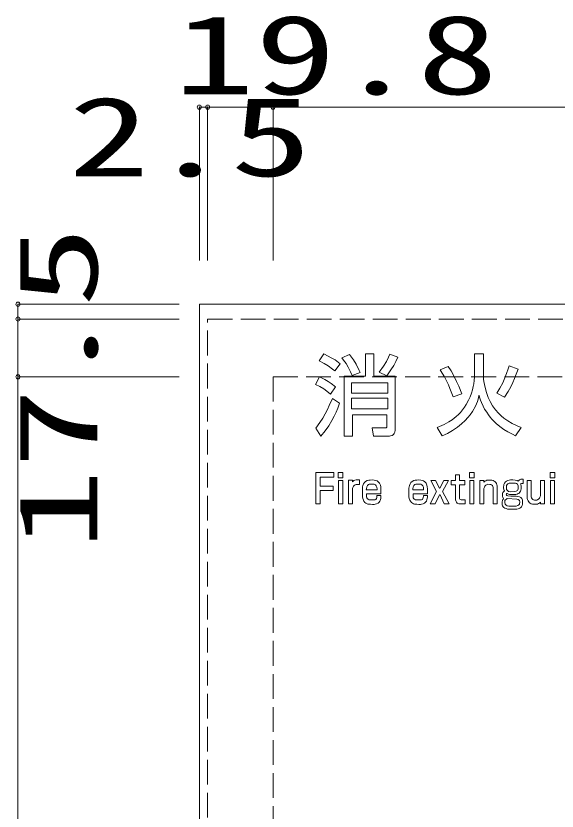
# Model space of a CAD drawing. Units: millimetres, scale not verified. Extents: x -207 to 194, y -135 to 142.
# Drawn here: x -134.35 to -101.6, y -2.37 to 45.8 of the extents above; entities that cross this region are included whole.
import ezdxf
from ezdxf.enums import TextEntityAlignment as Align

# ---------------------------------------------------------------- set-up
doc = ezdxf.new("R2010")
doc.units = ezdxf.units.MM
doc.header["$LTSCALE"] = 0.5
doc.header["$PDMODE"] = 32
doc.header["$PDSIZE"] = 0.25
doc.linetypes.add('DASHED3', pattern=[4, 3, -1])
for name, color, linetype, lineweight in [('0-1__0-2_', 7, 'Continuous', 9), ('0-2__0-1_', 7, 'Continuous', 9), ('0-3__0-0_', 7, 'Continuous', 9)]:
    doc.layers.add(name, color=color, linetype=linetype, lineweight=lineweight)
doc.styles.add('ＭＳ ゴシック', font='')
doc.styles.get('ＭＳ ゴシック').set_extended_font_data('MS Gothic')

msp = doc.modelspace()

# ---------------------------------------------------------------- linework, layer by layer
at = {"layer": '0-1__0-2_'}
msp.add_line((-122.2453, 28.3329), (-122.7453, 28.3329), dxfattribs=at)
at = {"layer": '0-1__0-2_', "linetype": 'DASHED3'}
for p, q in [((-122.7453, 27.4329), (-67.7454, 27.4329)), ((-122.7453, -100.7671), (-122.7453, 27.4329)), ((-118.7853, 23.9329), (-70.7854, 23.9329)), ((-118.7853, 23.9329), (-118.7853, -97.2671))]:
    msp.add_line(p, q, dxfattribs=at)
at = {"layer": '0-1__0-2_'}
msp.add_lwpolyline([(-123.2453, -101.6671), (-123.2453, 28.3329), (-67.2453, 28.3329), (-67.2453, -101.6671)], close=True, dxfattribs=at)
at = {"layer": '0-2__0-1_'}
for p, q in [((-123.2453, 40.2726), (-122.7453, 40.2726)), ((-123.2453, 40.2726), (-123.2453, 30.9842)), ((-122.7453, 40.2726), (-122.7453, 30.9842)), ((-122.7453, 40.2726), (-118.7853, 40.2726)), ((-118.7853, 40.2726), (-118.7853, 30.9842)), ((-118.7853, 40.2726), (-70.7854, 40.2726)), ((-134.2244, 28.3329), (-134.2244, 27.4329)), ((-134.2244, 28.3329), (-124.4782, 28.3329)), ((-134.2244, 27.4329), (-134.2244, 23.9329)), ((-134.2244, 27.4329), (-124.4782, 27.4329)), ((-134.2244, 23.9329), (-134.2244, -97.2671)), ((-134.2244, 23.9329), (-124.4782, 23.9329))]:
    msp.add_line(p, q, dxfattribs=at)
for p in [(-123.2453, 40.2726), (-122.7453, 40.2726), (-118.7853, 40.2726), (-134.2244, 28.3329), (-134.2244, 27.4329), (-134.2244, 23.9329)]:
    msp.add_point(p, dxfattribs=at)
at = {"layer": '0-3__0-0_'}
for p, q in [((-113.1965, 25.3329), (-112.6913, 25.3329)), ((-113.1965, 25.3329), (-113.1965, 23.9795)), ((-106.5959, 25.3277), (-106.0547, 25.3277)), ((-106.5959, 25.3277), (-106.5959, 23.9297)), ((-106.0547, 25.3277), (-106.0547, 23.9297)), ((-108.6741, 24.3586), (-108.1833, 24.559)), ((-113.1965, 23.9795), (-114.4812, 23.9795)), ((-105.2463, 22.9421), (-105.0653, 23.2482)), ((-107.8933, 22.7154), (-107.3682, 22.898)), ((-114.0482, 22.6378), (-111.8302, 22.6378)), ((-111.8302, 22.6378), (-111.8302, 21.9993)), ((-111.4546, 20.4946), (-111.5027, 20.4389)), ((-115.0986, 17.8477), (-115.9446, 17.8477)), ((-114.8413, 18.1327), (-114.5571, 18.1327)), ((-114.8413, 18.1327), (-114.8413, 17.8209)), ((-114.5571, 18.1327), (-114.5571, 17.8209)), ((-107.7467, 17.9964), (-107.5015, 17.9964)), ((-107.7467, 17.9964), (-107.7467, 17.664)), ((-106.8958, 18.1327), (-106.6115, 18.1327)), ((-106.8958, 18.1327), (-106.8958, 17.8209)), ((-106.6115, 18.1327), (-106.6115, 17.8209)), ((-102.0132, 18.1327), (-101.729, 18.1327)), ((-102.0132, 18.1327), (-102.0132, 17.8209)), ((-101.729, 18.1327), (-101.729, 17.8209)), ((-114.5571, 17.8209), (-114.8413, 17.8209)), ((-114.816, 17.6591), (-114.816, 16.2329)), ((-114.2148, 17.6693), (-113.9875, 17.6693)), ((-114.2148, 16.2329), (-114.2148, 17.6693)), ((-113.9875, 17.6693), (-113.9875, 17.5669)), ((-113.9346, 17.6223), (-113.9875, 17.5669)), ((-113.5514, 17.691), (-113.7516, 17.691)), ((-113.5514, 17.4124), (-113.7386, 17.4124)), ((-113.5514, 17.691), (-113.5514, 17.4124)), ((-108.6914, 17.1836), (-108.4548, 17.664)), ((-108.0003, 17.664), (-107.7467, 17.664)), ((-107.7467, 17.402), (-107.7467, 16.4797)), ((-107.5015, 17.402), (-107.1773, 17.402)), ((-107.5015, 17.402), (-107.5015, 16.5657)), ((-106.6115, 17.8209), (-106.8958, 17.8209)), ((-106.8705, 17.6591), (-106.8705, 16.2329)), ((-106.2651, 17.6591), (-106.0218, 17.6591)), ((-106.0218, 17.5631), (-106.0218, 17.6591)), ((-103.7467, 17.4819), (-103.8, 17.4542)), ((-103.6464, 17.7259), (-103.7935, 17.7259)), ((-103.1555, 17.6626), (-103.1555, 16.6686)), ((-101.729, 17.8209), (-102.0132, 17.8209)), ((-101.9879, 17.6591), (-101.9879, 16.2329)), ((-113.9721, 16.2329), (-113.9721, 17.1725)), ((-108.7173, 17.1836), (-108.6914, 17.1836)), ((-108.5294, 16.9863), (-108.1364, 16.2329)), ((-105.4665, 16.2329), (-105.4665, 17.2268)), ((-113.1271, 16.8539), (-113.1262, 16.7292)), ((-112.254, 16.8539), (-113.1271, 16.8539)), ((-112.2554, 16.7375), (-112.4978, 16.7375)), ((-112.2532, 16.6359), (-112.2554, 16.7375)), ((-110.3146, 16.8539), (-110.3137, 16.7292)), ((-109.4414, 16.8539), (-110.3146, 16.8539)), ((-109.4429, 16.7375), (-109.6853, 16.7375)), ((-109.4406, 16.6359), (-109.4429, 16.7375)), ((-108.7162, 16.7812), (-108.6805, 16.7812)), ((-108.4276, 16.2329), (-108.6805, 16.7812)), ((-107.7467, 16.4797), (-107.7312, 16.421)), ((-107.4732, 16.5243), (-107.5015, 16.5657)), ((-107.1602, 16.4827), (-107.4071, 16.4827)), ((-107.1602, 16.4827), (-107.1602, 16.2329)), ((-114.816, 16.2329), (-114.5714, 16.2329)), ((-114.2148, 16.2329), (-113.9721, 16.2329)), ((-108.4276, 16.2329), (-108.1364, 16.2329)), ((-106.8705, 16.2329), (-106.6259, 16.2329)), ((-102.6002, 16.3323), (-102.6002, 16.2363)), ((-102.3569, 16.2363), (-102.6002, 16.2363)), ((-101.9879, 16.2329), (-101.7434, 16.2329))]:
    msp.add_line(p, q, dxfattribs=at)
for points in [[(-115.7197, 25.3296), (-115.9986, 24.9078), (-115.6925, 24.7513)], [(-115.0529, 24.2955), (-114.7264, 24.7309), (-115.0325, 24.9554), (-115.2638, 25.0915), (-115.4407, 25.1867), (-115.7197, 25.3296)], [(-112.6913, 25.3329), (-112.6913, 23.9795), (-111.3863, 23.9795), (-111.3863, 20.6974), (-111.4065, 20.5807), (-111.4546, 20.4946)], [(-115.6925, 24.7513), (-115.4446, 24.5953), (-115.182, 24.4028), (-115.0529, 24.2955)], [(-104.4962, 24.6062), (-103.9487, 24.4036), (-104.0651, 24.0932), (-104.1642, 23.8345), (-104.2634, 23.5974), (-104.4014, 23.3215), (-104.5479, 23.0542), (-104.7807, 22.6964), (-105.2463, 22.9421)], [(-105.0653, 23.2482), (-104.8842, 23.5758), (-104.7506, 23.8733), (-104.6514, 24.1449), (-104.5609, 24.4165), (-104.4962, 24.6062)], [(-108.6741, 24.3586), (-108.5464, 24.1585), (-108.4185, 23.9438), (-108.2861, 23.6835), (-108.1765, 23.4506), (-108.0897, 23.236), (-108.0121, 23.0305), (-107.8933, 22.7154)], [(-107.3682, 22.898), (-107.5463, 23.3593), (-107.6833, 23.6607), (-107.8431, 23.994), (-108.0075, 24.2909), (-108.1833, 24.559)], [(-111.5027, 20.4389), (-111.5786, 20.3857), (-111.6698, 20.3528), (-111.7306, 20.3478), (-112.7003, 20.3478), (-112.7822, 20.852), (-111.9479, 20.852), (-111.929, 20.86), (-111.9137, 20.8692), (-111.8999, 20.8845), (-111.8931, 20.9021), (-111.89, 20.9289), (-111.89, 21.6325), (-113.9742, 21.6325), (-113.9742, 20.3458), (-114.4812, 20.3458), (-114.4812, 23.9795)], [(-106.5959, 23.9297), (-106.612, 23.7111), (-106.6374, 23.5193), (-106.6674, 23.3414), (-106.7137, 23.1426), (-106.7691, 22.9508), (-106.8593, 22.7243), (-106.954, 22.5232), (-107.0948, 22.2516), (-107.1926, 22.0933), (-107.3106, 21.9293), (-107.4343, 21.7768), (-107.5523, 21.6531), (-107.699, 21.5236), (-107.817, 21.4287), (-107.9522, 21.3337), (-108.1479, 21.2129), (-108.4328, 21.055), (-108.7089, 20.9352), (-108.8632, 20.8662), (-108.5424, 20.3566), (-108.2338, 20.5048), (-107.9171, 20.6774), (-107.6126, 20.8865), (-107.3771, 21.0773), (-107.155, 21.2883), (-106.9986, 21.462), (-106.8658, 21.6332), (-106.7219, 21.8355), (-106.5407, 22.1482), (-106.4191, 22.4386), (-106.3496, 22.6545), (-106.3223, 22.8084), (-106.3099, 22.8109), (-106.29, 22.6967), (-106.2305, 22.5131), (-106.1759, 22.3766), (-106.0766, 22.1656), (-105.9823, 21.9844), (-105.8557, 21.7884)], [(-105.8557, 21.7884), (-105.739, 21.6295), (-105.6373, 21.4955), (-105.5355, 21.3764), (-105.2764, 21.1135), (-105.0641, 20.931), (-104.8119, 20.7452), (-104.5696, 20.5958), (-104.2975, 20.4531), (-104.105, 20.3569), (-103.7699, 20.8679), (-104.0188, 20.9675), (-104.3075, 21.1069), (-104.5663, 21.2595), (-104.8185, 21.4288), (-104.9844, 21.5715), (-105.1437, 21.7241), (-105.3223, 21.9305), (-105.4977, 22.1824), (-105.6457, 22.4366), (-105.7634, 22.6833), (-105.8734, 22.9755), (-105.9569, 23.2867), (-106.0328, 23.6434), (-106.0478, 23.7997), (-106.0547, 23.9297)], [(-114.0482, 22.6378), (-114.0482, 21.9993), (-111.8302, 21.9993)], [(-116.2053, 18.1327), (-116.2053, 16.2329), (-115.9446, 16.2329), (-115.9446, 17.0393), (-115.1489, 17.0393), (-115.1489, 17.3156)], [(-116.2053, 18.1327), (-115.0986, 18.1327), (-115.0986, 17.8477)], [(-115.1489, 17.3156), (-115.9446, 17.3156), (-115.9446, 17.8477)], [(-107.5015, 17.9964), (-107.5015, 17.664), (-107.1773, 17.664), (-107.1773, 17.402)], [(-114.816, 17.6591), (-114.5714, 17.6591), (-114.5714, 16.2329)], [(-113.9721, 17.1725), (-113.9526, 17.236), (-113.9105, 17.3043), (-113.8672, 17.3521), (-113.8115, 17.3897), (-113.758, 17.4079), (-113.7386, 17.4124)], [(-113.7516, 17.691), (-113.8279, 17.6776), (-113.8908, 17.6548), (-113.9346, 17.6223)], [(-112.254, 16.8539), (-112.254, 17.1521), (-112.2617, 17.2812), (-112.285, 17.3801), (-112.3358, 17.4886), (-112.4155, 17.5779), (-112.4938, 17.6273), (-112.5693, 17.6589), (-112.66, 17.6781), (-112.796, 17.6864), (-112.9003, 17.685), (-112.9951, 17.6727), (-113.0844, 17.6479), (-113.1874, 17.593), (-113.2506, 17.5312), (-113.3028, 17.4529), (-113.3426, 17.3567), (-113.366, 17.2757), (-113.3742, 17.1905), (-113.3775, 17.1327), (-113.3737, 16.6667), (-113.3579, 16.5651), (-113.3218, 16.4688), (-113.287, 16.4032), (-113.2255, 16.3297), (-113.1653, 16.2802), (-113.0998, 16.2481), (-113.0403, 16.23), (-112.9815, 16.2162), (-112.8907, 16.2133), (-112.7767, 16.2104), (-112.6722, 16.2104), (-112.6039, 16.2155), (-112.5197, 16.2467), (-112.4318, 16.2823), (-112.3664, 16.3455), (-112.3185, 16.4094), (-112.2851, 16.4806), (-112.2648, 16.575), (-112.2532, 16.6359)], [(-109.4414, 16.8539), (-109.4414, 17.1521), (-109.4491, 17.2812), (-109.4725, 17.3801), (-109.5233, 17.4886), (-109.603, 17.5779), (-109.6812, 17.6273), (-109.7568, 17.6589), (-109.8474, 17.6781), (-109.9834, 17.6864), (-110.0878, 17.685), (-110.1826, 17.6727), (-110.2719, 17.6479), (-110.3749, 17.593), (-110.438, 17.5312), (-110.4902, 17.4529), (-110.5301, 17.3567), (-110.5534, 17.2757), (-110.5617, 17.1905), (-110.565, 17.1327), (-110.5612, 16.6667), (-110.5454, 16.5651), (-110.5092, 16.4688), (-110.4745, 16.4032), (-110.413, 16.3297), (-110.3528, 16.2802), (-110.2872, 16.2481), (-110.2278, 16.23), (-110.169, 16.2162), (-110.0782, 16.2133), (-109.9642, 16.2104), (-109.8596, 16.2104), (-109.7914, 16.2155), (-109.7071, 16.2467), (-109.6193, 16.2823), (-109.5539, 16.3455), (-109.506, 16.4094), (-109.4726, 16.4806), (-109.4522, 16.575), (-109.4406, 16.6359)], [(-109.2426, 17.664), (-108.8852, 16.9863), (-109.2782, 16.2329)], [(-109.2426, 17.664), (-108.9456, 17.664), (-108.7173, 17.1836)], [(-108.4548, 17.664), (-108.1719, 17.664), (-108.5294, 16.9863)], [(-108.0003, 17.664), (-108.0003, 17.402), (-107.7467, 17.402)], [(-106.8705, 17.6591), (-106.6259, 17.6591), (-106.6259, 16.2329)], [(-106.2651, 17.6591), (-106.2651, 16.2329), (-106.0218, 16.2329), (-106.0218, 17.172)], [(-106.0218, 17.5631), (-105.9646, 17.6097), (-105.9117, 17.6428), (-105.8443, 17.6692), (-105.7955, 17.6811), (-105.6171, 17.6811), (-105.5444, 17.6758), (-105.4652, 17.6546), (-105.3978, 17.6229), (-105.3529, 17.5873), (-105.3079, 17.5357), (-105.2696, 17.4789), (-105.2392, 17.401), (-105.2232, 17.3365)], [(-105.4665, 17.2268), (-105.4771, 17.2958), (-105.5111, 17.3494), (-105.5624, 17.3856), (-105.6054, 17.406), (-105.6631, 17.422), (-105.7954, 17.4233), (-105.8649, 17.3997), (-105.912, 17.3643), (-105.9605, 17.308), (-105.9867, 17.2516), (-106.0064, 17.2071), (-106.0218, 17.172)], [(-103.7935, 17.7259), (-103.8601, 17.705), (-103.9119, 17.6619), (-103.9528, 17.6231), (-104.0197, 17.6554), (-104.1275, 17.677), (-104.272, 17.6899), (-104.4186, 17.6877), (-104.5825, 17.6532), (-104.6644, 17.6187), (-104.714, 17.5799), (-104.7765, 17.5023), (-104.8218, 17.4074), (-104.8283, 17.2155), (-104.8153, 17.1185), (-104.7959, 17.0517), (-104.7851, 17.0258), (-104.783, 17.0064), (-104.8175, 16.9934), (-104.8455, 16.9633), (-104.8714, 16.9266), (-104.893, 16.8705), (-104.8994, 16.7929), (-104.8994, 16.6894), (-104.8865, 16.6377), (-104.8606, 16.5902), (-104.8283, 16.5536), (-104.8196, 16.5406), (-104.8714, 16.4954), (-104.9016, 16.4393), (-104.9188, 16.3681), (-104.9172, 16.2473), (-104.9134, 16.1765), (-104.8961, 16.1209), (-104.8559, 16.0615), (-104.8137, 16.0232), (-104.7524, 15.9791), (-104.6777, 15.9504), (-104.601, 15.9274), (-104.5206, 15.9197)], [(-104.4543, 17.5014), (-104.1155, 17.4984), (-104.055, 17.4772), (-103.9915, 17.4379), (-103.9431, 17.335), (-103.9461, 17.1474), (-103.9642, 17.093), (-103.9975, 17.0476), (-104.0731, 17.0053), (-104.1578, 16.9841), (-104.4301, 16.975), (-104.5269, 16.9962), (-104.6056, 17.0506), (-104.6479, 17.1142), (-104.663, 17.1777), (-104.654, 17.332)], [(-104.4543, 17.5014), (-104.4987, 17.4898), (-104.5682, 17.4583), (-104.621, 17.4083), (-104.6469, 17.3573), (-104.654, 17.332)], [(-103.7729, 17.1409), (-103.7713, 17.3071), (-103.7873, 17.403), (-103.8, 17.4542)], [(-103.6464, 17.7259), (-103.6464, 17.4819), (-103.7467, 17.4819)], [(-103.1555, 17.6626), (-103.3988, 17.6626), (-103.3988, 16.5589)], [(-102.3569, 16.2363), (-102.3569, 17.6626), (-102.6002, 17.6626), (-102.6002, 16.7235)], [(-101.9879, 17.6591), (-101.7434, 17.6591), (-101.7434, 16.2329)], [(-105.4665, 16.2329), (-105.2232, 16.2329), (-105.2232, 17.3365)], [(-104.5206, 15.9197), (-104.099, 15.9178), (-104.0282, 15.9235), (-103.9553, 15.9446), (-103.8998, 15.9599), (-103.8404, 15.9868), (-103.7944, 16.0213), (-103.7542, 16.0653), (-103.7158, 16.1324), (-103.689, 16.2301), (-103.6852, 16.3585), (-103.6967, 16.4658), (-103.7331, 16.5558), (-103.7963, 16.6152), (-103.8768, 16.665), (-103.9764, 16.69), (-104.0782, 16.7013), (-104.2604, 16.7077), (-104.3994, 16.7157), (-104.5705, 16.7285), (-104.636, 16.7381), (-104.6664, 16.7669), (-104.6743, 16.802), (-104.6648, 16.842), (-104.6456, 16.8644), (-104.6152, 16.866), (-104.5832, 16.8468), (-104.5417, 16.8292), (-104.4841, 16.8116), (-104.4106, 16.8036), (-104.2907, 16.7988), (-104.1996, 16.8004), (-104.0989, 16.8116), (-104.0142, 16.8324), (-103.9455, 16.8596), (-103.8959, 16.8947), (-103.8448, 16.9443), (-103.8096, 17.0002), (-103.7873, 17.0642), (-103.7729, 17.1409)], [(-113.1262, 16.7292), (-113.1253, 16.6578), (-113.1098, 16.6028), (-113.0712, 16.5507), (-113.0326, 16.515), (-112.9747, 16.4861), (-112.9014, 16.4764), (-112.7402, 16.4745), (-112.6669, 16.4754), (-112.61, 16.4812), (-112.5598, 16.514), (-112.5231, 16.5681), (-112.5067, 16.6279), (-112.499, 16.6993), (-112.4978, 16.7375)], [(-110.3137, 16.7292), (-110.3127, 16.6578), (-110.2973, 16.6028), (-110.2587, 16.5507), (-110.2201, 16.515), (-110.1622, 16.4861), (-110.0889, 16.4764), (-109.9277, 16.4745), (-109.8544, 16.4754), (-109.7974, 16.4812), (-109.7473, 16.514), (-109.7106, 16.5681), (-109.6942, 16.6279), (-109.6865, 16.6993), (-109.6853, 16.7375)], [(-109.2782, 16.2329), (-108.9841, 16.2329), (-108.7162, 16.7812)], [(-107.7312, 16.421), (-107.6902, 16.3415), (-107.6441, 16.2915), (-107.5953, 16.253)], [(-107.4071, 16.4827), (-107.4455, 16.4997), (-107.4732, 16.5243)], [(-102.6002, 16.3323), (-102.6574, 16.2857), (-102.7103, 16.2527), (-102.7777, 16.2262), (-102.8265, 16.2144), (-103.0049, 16.2144), (-103.0776, 16.2196), (-103.1568, 16.2408), (-103.2242, 16.2725), (-103.2691, 16.3082), (-103.3141, 16.3597), (-103.3524, 16.4165), (-103.3828, 16.4944), (-103.3988, 16.5589)], [(-103.1555, 16.6686), (-103.1449, 16.5996), (-103.1109, 16.546), (-103.0596, 16.5098), (-103.0166, 16.4894), (-102.9589, 16.4734), (-102.8266, 16.4721), (-102.7571, 16.4957), (-102.71, 16.5311), (-102.6615, 16.5874), (-102.6353, 16.6438), (-102.6156, 16.6883), (-102.6002, 16.7235)], [(-107.5953, 16.253), (-107.5432, 16.2329), (-107.1602, 16.2329)]]:
    msp.add_lwpolyline(points, dxfattribs=at)
for points in [[(-114.6137, 25.0759), (-114.1547, 25.2845), (-113.9104, 24.9557), (-113.7565, 24.7013), (-113.5649, 24.3212), (-113.5115, 24.1924), (-113.9953, 24.0196), (-114.0895, 24.2332), (-114.234, 24.5254), (-114.3691, 24.7452), (-114.5136, 24.9526)], [(-111.7195, 25.3073), (-111.2346, 25.1243), (-111.3536, 24.8682), (-111.4816, 24.6166), (-111.6509, 24.3558), (-111.909, 23.995), (-112.3672, 24.2097), (-112.095, 24.5817), (-111.9242, 24.8624), (-111.7906, 25.1178)], [(-115.9661, 23.926), (-116.2151, 23.4645), (-115.9628, 23.3449), (-115.7138, 23.1988), (-115.5378, 23.0727), (-115.3087, 22.8834), (-115.0165, 23.3383), (-115.2622, 23.5275), (-115.4515, 23.6603), (-115.6607, 23.7699)], [(-111.8302, 23.5737), (-111.8302, 22.95), (-114.0482, 22.95), (-114.0482, 23.5737)], [(-115.1938, 22.6223), (-114.7636, 22.3336), (-114.8718, 22.0339), (-114.9745, 21.7952), (-115.0966, 21.5509), (-115.2354, 21.2817), (-115.4186, 20.9708), (-115.6296, 20.6599), (-115.8849, 20.338), (-116.2053, 20.8251), (-115.9607, 21.1649), (-115.7789, 21.4376), (-115.6317, 21.6973), (-115.4975, 21.9527), (-115.3824, 22.2018)], [(-113.1425, 17.0923), (-113.1388, 17.1579), (-113.1137, 17.2696), (-113.0763, 17.3487), (-113.0144, 17.4085), (-112.9618, 17.4321), (-112.9047, 17.4362), (-112.7234, 17.4362), (-112.6576, 17.4239), (-112.5884, 17.3883), (-112.5354, 17.3275), (-112.5026, 17.2454), (-112.4936, 17.137), (-112.4945, 17.0923)], [(-110.33, 17.0923), (-110.3263, 17.1579), (-110.3012, 17.2696), (-110.2638, 17.3487), (-110.2019, 17.4085), (-110.1493, 17.4321), (-110.0921, 17.4362), (-109.9108, 17.4362), (-109.845, 17.4239), (-109.7759, 17.3883), (-109.7229, 17.3275), (-109.6901, 17.2454), (-109.6811, 17.137), (-109.682, 17.0923)], [(-104.6066, 16.5638), (-104.0267, 16.5239), (-103.9495, 16.5026), (-103.8777, 16.4388), (-103.8538, 16.3616), (-103.8617, 16.2313), (-103.9016, 16.1807), (-103.9655, 16.1408), (-104.0639, 16.1089), (-104.3007, 16.0956), (-104.5081, 16.1009), (-104.6172, 16.1222), (-104.6784, 16.1515), (-104.7369, 16.2233), (-104.7582, 16.327), (-104.7476, 16.4334), (-104.7103, 16.484), (-104.6651, 16.5292)]]:
    msp.add_lwpolyline(points, close=True, dxfattribs=at)

# ---------------------------------------------------------------- texts
at = {"layer": '0-2__0-1_', "style": 'ＭＳ ゴシック', "width": 1.5}
for s, p in [('19.8', (-124.7891, 39.6044)), ('2.5', (-131.1672, 34.6436))]:
    msp.add_text(s, height=4.809, dxfattribs=at).set_placement(p, align=Align.BOTTOM_LEFT)
msp.add_text('17.5', height=4.809, rotation=90, dxfattribs=at).set_placement((-127.9746, 13.4399), align=Align.BOTTOM_LEFT)

doc.saveas('drawing.dxf')
